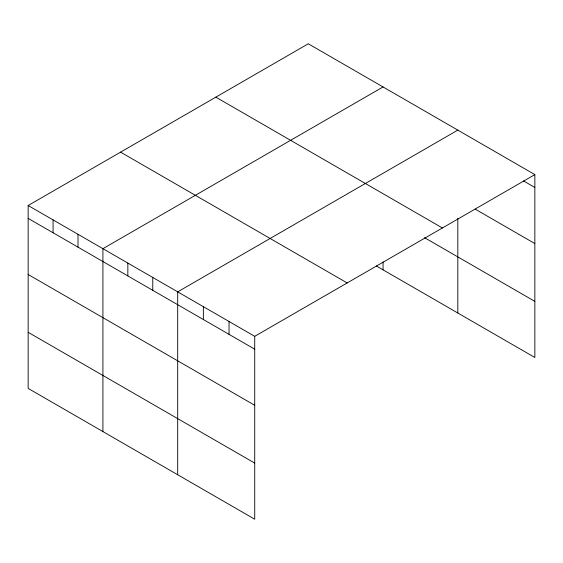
<?xml version="1.0" encoding="UTF-8"?>
<svg xmlns="http://www.w3.org/2000/svg" width="563" height="563" viewBox="0 0 563 563"><rect width="100%" height="100%" fill="white"/><g stroke="black" fill="none" stroke-linecap="round" stroke-linejoin="round"><path stroke-width="0.84" d="M28.15 205.516L254.722 336.322L254.722 519.22L28.15 388.407L28.15 205.516L308.278 43.78L534.85 174.593L534.85 357.484L376.253 265.919M383.051 86.948L102.916 248.684L102.916 431.575M457.818 130.116L177.69 291.852L177.69 474.743M254.722 336.322L534.85 174.593M523.52 180.913L534.85 187.451M475.186 209.119L534.85 243.561M215.84 97.153L442.405 227.966M424.586 237.713L534.85 301.374M120.595 152.144L347.16 282.95M28.15 218.374L254.722 349.18M28.15 274.484L254.722 405.297M28.15 332.297L254.722 463.103M457.818 218.36L457.818 313.007M383.051 261.95L383.051 269.846M229.042 321.501L229.042 334.359M203.363 306.673L203.363 319.531M152.763 277.46L152.763 290.318M127.843 263.069L127.843 275.926M77.997 234.292L77.997 247.15M53.07 219.901L53.07 232.765"/></g></svg>
